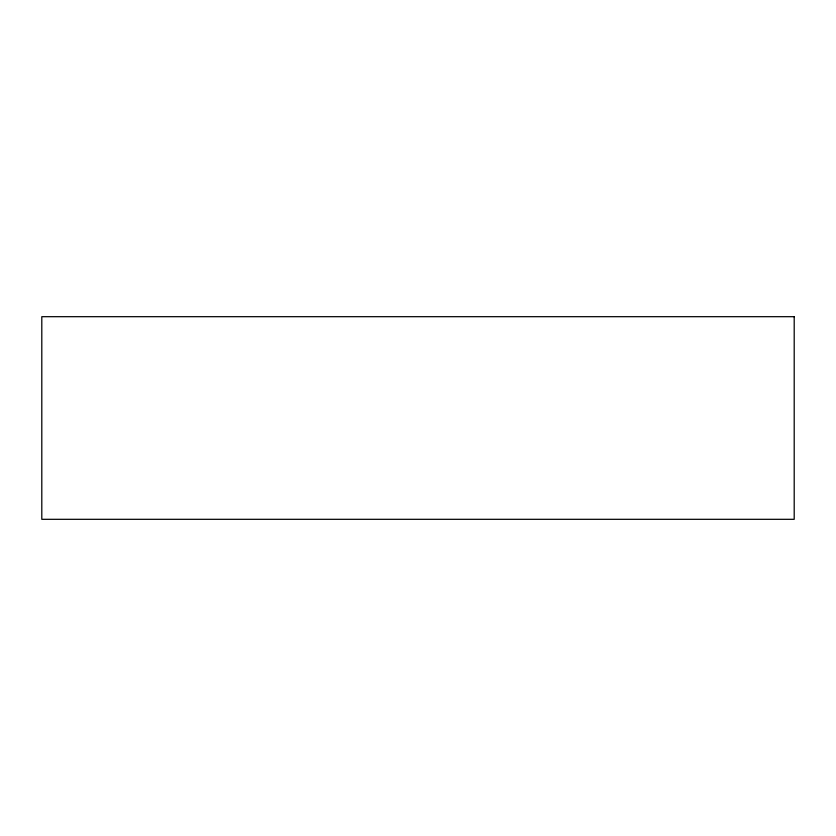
<?xml version="1.0" encoding="UTF-8"?>
<svg xmlns="http://www.w3.org/2000/svg" width="836" height="836" viewBox="0 0 836 836"><rect width="100%" height="100%" fill="white"/><g stroke="black" fill="none" stroke-linecap="round" stroke-linejoin="round"><path stroke-width="1.25" d="M794.2 316.687L41.8 316.687L41.8 519.313L794.2 519.313L794.2 316.687"/></g></svg>
